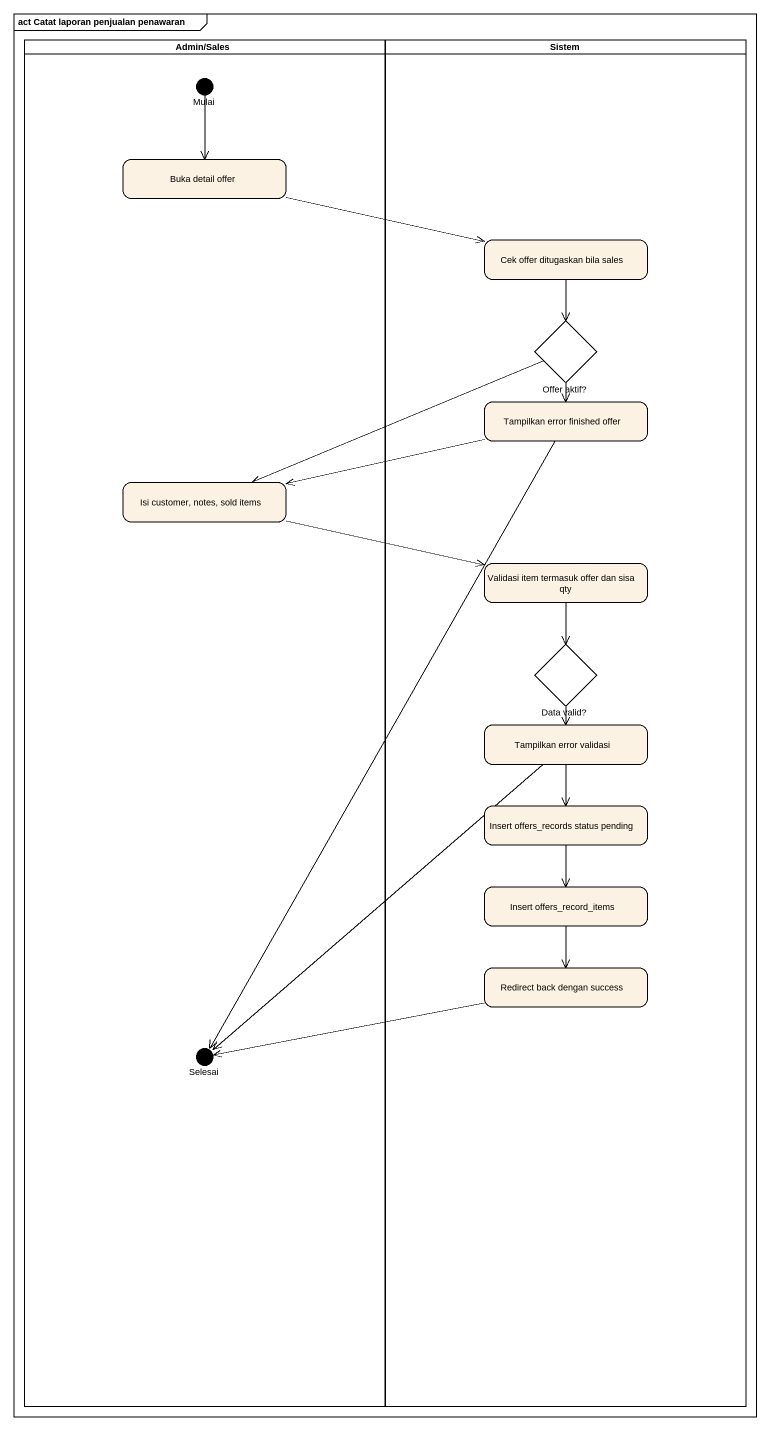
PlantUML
@startuml
mainframe act Catat laporan penjualan penawaran
hide empty description
state "Admin/Sales" as Admin_Sales <<partition>> {
  state Mulai <<choice>>
  state "Buka detail offer" as Buka_detail_offer
  state "Isi customer, notes, sold items" as Isi_customer_notes_sold
  state Selesai <<choice>>
}
state Sistem <<partition>> {
  state "Cek offer ditugaskan bila sales" as Cek_offer_ditugaskan_bila
  state "Offer aktif?" as Offer_aktif <<choice>>
  state "Tampilkan error finished offer" as Tampilkan_error_finished
  state "Validasi item termasuk offer dan sisa qty" as Validasi_item_termasuk
  state "Data valid?" as Data_valid <<choice>>
  state "Tampilkan error validasi" as Tampilkan_error_validasi
  state "Insert offers_records status pending" as Insert_offers_records
  state "Insert offers_record_items" as Insert_offers_record_items
  state "Redirect back dengan success" as Redirect_back_dengan_success
}
Mulai --> Buka_detail_offer
Buka_detail_offer -right-> Cek_offer_ditugaskan_bila
Cek_offer_ditugaskan_bila --> Offer_aktif
Offer_aktif --> Tampilkan_error_finished
Offer_aktif -left-> Isi_customer_notes_sold
Tampilkan_error_finished -left-> Isi_customer_notes_sold
Tampilkan_error_finished --> Selesai
Isi_customer_notes_sold -right-> Validasi_item_termasuk
Validasi_item_termasuk --> Data_valid
Data_valid --> Tampilkan_error_validasi
Data_valid --> Insert_offers_records
Tampilkan_error_validasi --> Insert_offers_records
Tampilkan_error_validasi --> Selesai
Insert_offers_records --> Insert_offers_record_items
Insert_offers_record_items --> Redirect_back_dengan_success
Redirect_back_dengan_success -left-> Selesai
@enduml
